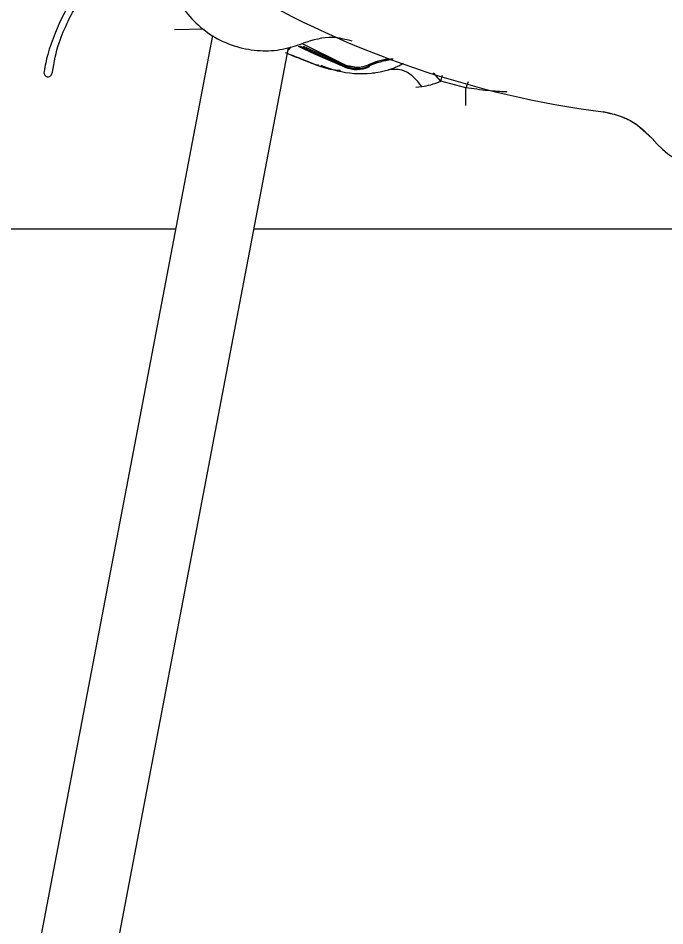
# Model space of a CAD drawing. Header units: millimetres. Extents: x 169 to 14583, y -399 to 10804.
# Drawn here: x 8105.3 to 8147.2, y 5255.4 to 5314.2 of the extents above; entities that cross this region are included whole.
import ezdxf

# ---------------------------------------------------------------- set-up
doc = ezdxf.new("R2010")
doc.units = ezdxf.units.MM
doc.header["$LTSCALE"] = 35
doc.layers.add('1', color=70, linetype='Continuous')
doc.styles.add('SLDTEXTSTYLE2', font='TXT', dxfattribs={"width": 0.7})
doc.dimstyles.new('SLDDIMSTYLE3', dxfattribs={"dimtxt": 105.988363, "dimasz": 26.25, "dimexe": 0, "dimexo": 0.0625, "dimgap": 26.497091, "dimtad": 1, "dimrnd": 1e-09, "dimzin": 12, "dimdsep": 46, "dimtxsty": 'SLDTEXTSTYLE2', "dimsah": 1, "dimcen": 0.09, "dimadec": 0, "dimazin": 3, "dimtfac": 1, "dimtdec": 3, "dimtofl": 0, "dimtmove": 0, "dimatfit": 3, "dimfxl": 0, "dimfrac": 2, "dimtolj": 1, "dimtzin": 12, "dimarcsym": 0})
doc.dimstyles.new('SLDDIMSTYLE5', dxfattribs={"dimtxt": 105.988363, "dimasz": 26.25, "dimexe": 0, "dimexo": 0.0625, "dimgap": 26.497091, "dimtad": 1, "dimdec": 0, "dimrnd": 1e-09, "dimzin": 12, "dimdsep": 46, "dimtxsty": 'SLDTEXTSTYLE2', "dimsah": 1, "dimcen": 0.09, "dimadec": 0, "dimazin": 3, "dimtfac": 1, "dimtdec": 3, "dimtofl": 0, "dimtmove": 0, "dimatfit": 3, "dimfxl": 0, "dimfrac": 2, "dimtolj": 1, "dimtzin": 12, "dimarcsym": 0})

# ---------------------------------------------------------------- blocks, each defined once
blk = doc.blocks.new('_D_38')
at = {"layer": '1'}
for p, q in [((8156.079, 5335.518), (8156.079, 4480.018)), ((6541.279, 5040.018), (6541.279, 4480.018)), ((7207.029, 4709.487), (7490.329, 4709.487)), ((7490.329, 4547.429), (7207.029, 4547.429)), ((6541.279, 4515.018), (8156.079, 4515.018))]:
    blk.add_line(p, q, dxfattribs=at)
for centre, start, end in [((7207.029, 4628.458), 90, 270), ((7490.329, 4628.458), 270, 90)]:
    blk.add_arc(centre, 81.029, start, end, dxfattribs=at)
for points in [[(6541.279, 4515.018), (6567.529, 4509.768), (6567.529, 4520.268)], [(8156.079, 4515.018), (8129.829, 4520.268), (8129.829, 4509.768)]]:
    blk.add_solid(points, dxfattribs=at)
at = {"layer": '1', "insert": (7207.029, 4686.095), "char_height": 92.6042, "attachment_point": 1, "style": 'SLDTEXTSTYLE2'}
blk.add_mtext('1615', dxfattribs=at)
blk = doc.blocks.new('_D_39')
at = {"layer": '1'}
for p, q in [((10336.279, 5511.018), (11734.619, 5511.018)), ((11699.619, 5511.018), (11699.619, 5088.118)), ((8051.635, 5088.118), (11734.619, 5088.118)), ((11699.619, 5088.118), (11699.619, 4698.415))]:
    blk.add_line(p, q, dxfattribs=at)
for points in [[(11699.619, 5511.018), (11694.369, 5484.768), (11704.869, 5484.768)], [(11699.619, 5088.118), (11704.869, 5114.368), (11694.369, 5114.368)]]:
    blk.add_solid(points, dxfattribs=at)
at = {"layer": '1', "insert": (11580.246, 4698.415), "char_height": 92.6042, "attachment_point": 1, "rotation": 90, "style": 'SLDTEXTSTYLE2'}
blk.add_mtext('423', dxfattribs=at)
blk = doc.blocks.new('_D_42')
at = {"layer": '1'}
for p, q in [((6541.279, 5209.24), (7741.279, 5209.24)), ((7741.279, 5209.24), (8175.501, 5209.24))]:
    blk.add_line(p, q, dxfattribs=at)
for points in [[(6541.279, 5209.24), (6567.529, 5203.99), (6567.529, 5214.49)], [(7741.279, 5209.24), (7715.029, 5214.49), (7715.029, 5203.99)]]:
    blk.add_solid(points, dxfattribs=at)
at = {"layer": '1', "insert": (7892.2, 5328.613), "char_height": 92.6042, "attachment_point": 1, "style": 'SLDTEXTSTYLE2'}
blk.add_mtext('1200', dxfattribs=at)

msp = doc.modelspace()

# ---------------------------------------------------------------- linework, layer by layer
at = {"color": 7, "linetype": 'Continuous', "lineweight": 18}
for p, q in [((8117.323, 5313.449), (8115.413, 5313.415)), ((8117.857, 5313.03), (8101.754, 5228.598)), ((8106.666, 5227.661), (8122.796, 5312.236)), ((8122.941, 5312.303), (8122.774, 5312.121)), ((8123.676, 5312.522), (8126.5, 5311.125)), ((8124.687, 5311.089), (8124.739, 5311.186)), ((8126.444, 5310.991), (8126.467, 5311.046)), ((8126.5, 5311.125), (8126.467, 5311.046)), ((8126.467, 5311.046), (8126.5, 5311.125)), ((8126.5, 5311.125), (8127.214, 5310.982)), ((8128.002, 5311.064), (8127.967, 5311.142)), ((8128.002, 5311.064), (8127.967, 5311.142)), ((8128.002, 5311.064), (8128.026, 5311.009)), ((8128.241, 5310.62), (8128.377, 5310.613)), ((8132.667, 5310.092), (8132.195, 5310.615)), ((8132.667, 5310.092), (8132.765, 5310.468)), ((8131.04, 5309.694), (8131.436, 5309.73)), ((8134.279, 5309.658), (8132.667, 5310.092)), ((8134.429, 5310.037), (8134.279, 5309.658)), ((8081.279, 5300.518), (8115.471, 5300.518)), ((8120.561, 5300.518), (8149.58, 5300.518))]:
    msp.add_line(p, q, dxfattribs=at)
at = {"color": 7, "linetype": 'Continuous', "lineweight": 18, "flags": 128}
for points in [[(8126.444, 5310.991), (8124.547, 5311.818), (8123.443, 5312.333)], [(8126.467, 5311.046), (8124.572, 5311.873), (8123.529, 5312.359)], [(8123.664, 5312.295), (8124.572, 5311.873), (8126.467, 5311.046)], [(8123.739, 5312.354), (8124.607, 5311.951), (8126.5, 5311.125)]]:
    msp.add_lwpolyline(points, dxfattribs=at)
at = {"color": 7, "linetype": 'Continuous', "lineweight": 18}
for centre, radius, start, end in [((8151.279, 5370.518), 62.948, 217.03358, 262.60161), ((8130.058, 5306.44), 5.146, 98.43471, 113.9722), ((8130.058, 5306.44), 5.06, 96.62482, 113.9722), ((8127.485, 5317.075), 6.5, 246.3607, 285.94485), ((8127.214, 5312.837), 2, 247.35404, 293.9722), ((8127.214, 5312.837), 1.94, 247.35404, 293.9722), ((8127.214, 5312.837), 1.854, 247.35404, 293.9722), ((8151.279, 5310.518), 6.448, 220.15335, 352.94888)]:
    msp.add_arc(centre, radius, start, end, dxfattribs=at)
for points, knots in [([(8114.837, 5317.684), (8114.928, 5317.229), (8115.115, 5316.294), (8115.787, 5314.98), (8116.753, 5313.805), (8117.998, 5312.874), (8119.426, 5312.261), (8120.928, 5312.012), (8122.401, 5312.087), (8123.305, 5312.393), (8123.744, 5312.542)], [0, 0, 0, 0, 0.117078, 0.240832, 0.369213, 0.499995, 0.630767, 0.759174, 0.882926, 1, 1, 1, 1]), ([(8109.177, 5315.901), (8108.842, 5315.423), (8108.243, 5314.568), (8107.84, 5313.606), (8107.663, 5313.183)], [0, 0, 0, 0, 0.559702, 1, 1, 1, 1]), ([(8108.514, 5313.975), (8108.702, 5314.348), (8109.037, 5315.014), (8109.502, 5315.594), (8109.707, 5315.85)], [0, 0, 0, 0, 0.560182, 1, 1, 1, 1]), ([(8107.497, 5310.67), (8107.611, 5311.311), (8107.816, 5312.455), (8108.301, 5313.51), (8108.514, 5313.975)], [0, 0, 0, 0, 0.559786, 1, 1, 1, 1]), ([(8107.663, 5313.183), (8107.489, 5312.731), (8107.179, 5311.924), (8107.022, 5311.075), (8106.952, 5310.701)], [0, 0, 0, 0, 0.560103, 1, 1, 1, 1]), ([(8126.917, 5312.665), (8126.491, 5312.782), (8125.433, 5313.074), (8124.376, 5312.741), (8123.744, 5312.542)], [0, 0, 0, 0, 0.402333, 1, 1, 1, 1]), ([(8122.941, 5312.303), (8122.923, 5312.272), (8122.878, 5312.198), (8122.81, 5312.137), (8122.77, 5312.101)], [0, 0, 0, 0, 0.410002, 1, 1, 1, 1]), ([(8124.687, 5311.089), (8124.346, 5311.228), (8123.702, 5311.488), (8122.943, 5311.781), (8122.588, 5311.918)], [0, 0, 0, 0, 0.530955, 1, 1, 1, 1]), ([(8122.766, 5311.849), (8123.047, 5311.74), (8123.743, 5311.472), (8124.335, 5311.232), (8124.687, 5311.089)], [0, 0, 0, 0, 0.404272, 1, 1, 1, 1]), ([(8127.967, 5311.142), (8128.303, 5311.276), (8128.821, 5311.484), (8129.376, 5311.521), (8129.571, 5311.535)], [0, 0, 0, 0, 0.647438, 1, 1, 1, 1]), ([(8126.161, 5310.755), (8126.157, 5310.755), (8126.015, 5310.757), (8125.514, 5310.816), (8124.963, 5310.998), (8124.687, 5311.089)], [0, 0, 0, 0, 0.01664, 0.507126, 1, 1, 1, 1]), ([(8126.13, 5310.768), (8126.128, 5310.768), (8125.986, 5310.773), (8125.493, 5310.827), (8124.956, 5311.002), (8124.687, 5311.089)], [0, 0, 0, 0, 0.007823, 0.504658, 1, 1, 1, 1]), ([(8129.27, 5310.826), (8129.489, 5310.895), (8129.805, 5310.996), (8130.133, 5311.192), (8130.234, 5311.253)], [0, 0, 0, 0, 0.690273, 1, 1, 1, 1]), ([(8131.436, 5309.73), (8131.259, 5309.951), (8130.905, 5310.395), (8130.138, 5310.884), (8129.599, 5310.848), (8129.27, 5310.826)], [0, 0, 0, 0, 0.280721, 0.561446, 1, 1, 1, 1]), ([(8106.952, 5310.701), (8106.948, 5310.654), (8106.939, 5310.569), (8106.982, 5310.495), (8107, 5310.463)], [0, 0, 0, 0, 0.559942, 1, 1, 1, 1]), ([(8107, 5310.463), (8107.029, 5310.435), (8107.08, 5310.385), (8107.15, 5310.373), (8107.181, 5310.368)], [0, 0, 0, 0, 0.558958, 1, 1, 1, 1]), ([(8107.181, 5310.368), (8107.222, 5310.37), (8107.294, 5310.372), (8107.353, 5310.413), (8107.379, 5310.431)], [0, 0, 0, 0, 0.559111, 1, 1, 1, 1]), ([(8107.379, 5310.431), (8107.412, 5310.471), (8107.471, 5310.541), (8107.489, 5310.63), (8107.497, 5310.67)], [0, 0, 0, 0, 0.558764, 1, 1, 1, 1]), ([(8131.436, 5309.73), (8131.625, 5309.763), (8132.02, 5309.833), (8132.445, 5310.004), (8132.667, 5310.092)], [0, 0, 0, 0, 0.479666, 1, 1, 1, 1]), ([(8136.969, 5309.38), (8136.931, 5309.382), (8136.584, 5309.402), (8135.653, 5309.456), (8134.758, 5309.588), (8134.279, 5309.658)], [0, 0, 0, 0, 0.053838, 0.492872, 1, 1, 1, 1]), ([(8134.279, 5308.507), (8134.279, 5308.655), (8134.279, 5308.964), (8134.279, 5309.42), (8134.279, 5309.658)], [0, 0, 0, 0, 0.476949, 1, 1, 1, 1]), ([(8143.173, 5308.094), (8143.501, 5308.031), (8144.38, 5307.861), (8145.496, 5307.253), (8146.117, 5306.604), (8146.35, 5306.36)], [0, 0, 0, 0, 0.2713094, 0.7259181, 1, 1, 1, 1]), ([(8146.35, 5306.36), (8145.841, 5306.845), (8144.932, 5307.712), (8143.711, 5307.977), (8143.173, 5308.094)], [0, 0, 0, 0, 0.559436, 1, 1, 1, 1])]:
    msp.add_open_spline(points, degree=3, knots=knots, dxfattribs=at)
msp.add_open_spline([(8127.214, 5310.982), (8127.344, 5310.989), (8127.603, 5311.003), (8127.846, 5311.096), (8127.967, 5311.142)], degree=3, dxfattribs=at)

# ---------------------------------------------------------------- dimensions: what is measured, and where the dimension line sits
at = {"layer": '1'}
for base, p1, p2, angle, dimstyle, picture, middle in [((11699.619, 5088.118), (10301.279, 5511.018), (8016.635, 5088.118), 90, 'SLDDIMSTYLE5', '_D_39', (11699.619, 4804.652)), ((7741.279, 5209.24), (6541.279, 5075.018), (7741.279, 5194.018), 0, 'SLDDIMSTYLE3', '_D_42', (8033.851, 5209.24))]:
    dim = msp.add_linear_dim(base=base, p1=p1, p2=p2, angle=angle, dimstyle=dimstyle, dxfattribs=at)
    dim.commit()
    dim.dimension.update_dxf_attribs({"geometry": picture, "text_midpoint": middle, "dimtype": 160})
dim = msp.add_linear_dim(base=(8156.079, 4515.018), p1=(6541.279, 5075.018), p2=(8156.079, 5370.518), dimstyle='SLDDIMSTYLE5', dxfattribs=at)
dim.commit()
dim.dimension.update_dxf_attribs({"geometry": '_D_38', "text_midpoint": (7348.679, 4515.018), "dimtype": 160})

doc.saveas('drawing.dxf')
